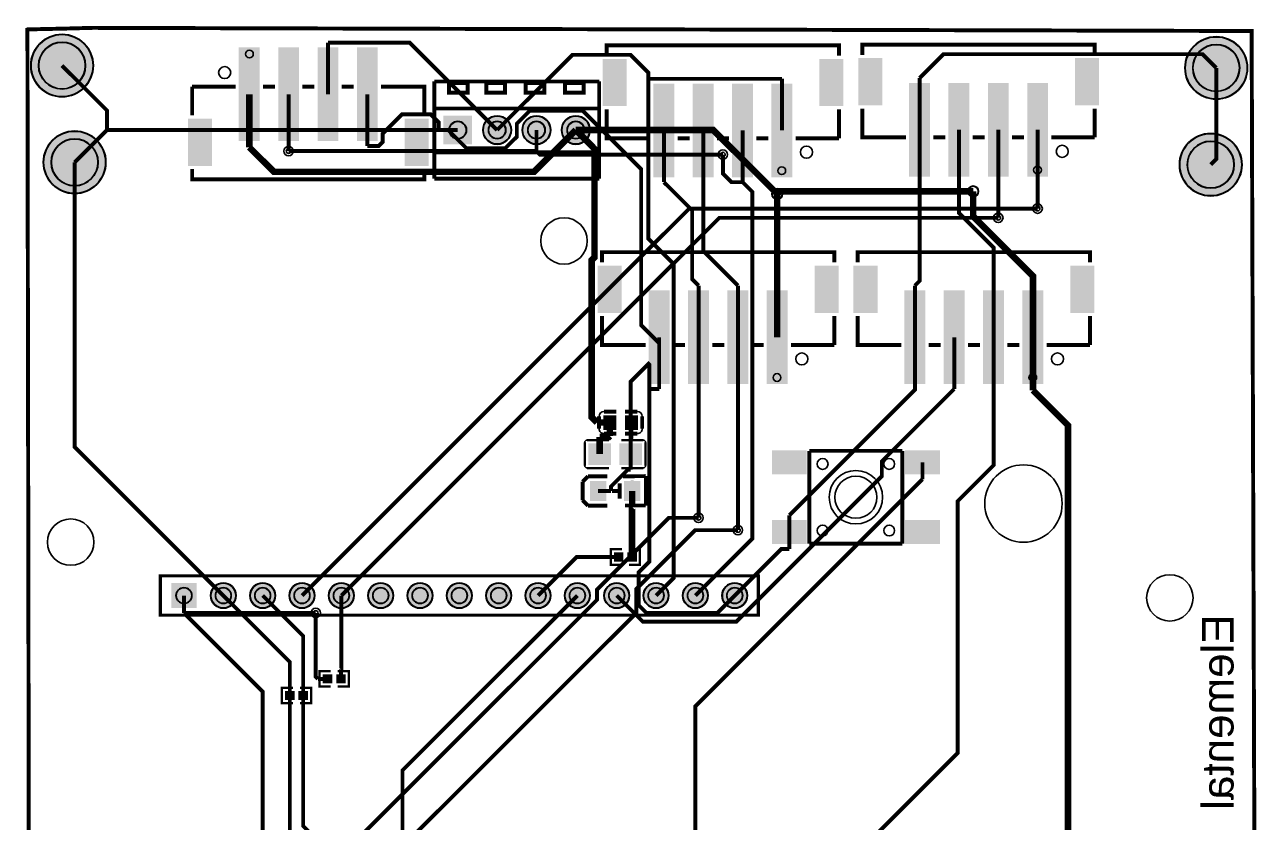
# Model space of a CAD drawing. Header units: millimetres. Extents: x 48 to 147, y 44 to 145.
# Drawn here: x 57.5 to 137.2, y 93.1 to 144.6 of the extents above; entities that cross this region are included whole.
import ezdxf

# ---------------------------------------------------------------- set-up
doc = ezdxf.new("R2010")
doc.units = ezdxf.units.MM
for name, color, linetype, true_color in [('BoardOutline', 7, 'Continuous', 0xff00ff), ('BottomLayer', 7, 'Continuous', 0x0000ff), ('BottomSolderMaskLayer', 7, 'Continuous', 0xaa00ff), ('Document', 7, 'Continuous', 0xffffff), ('Hole', 7, 'Continuous', 0x222222), ('Multi-Layer', 7, 'Continuous', 0xc0c0c0), ('TopLayer', 7, 'Continuous', 0xff0000), ('TopPasteMaskLayer', 7, 'Continuous', 0x808080), ('TopSilkLayer', 7, 'Continuous', 0xffff00), ('TopSolderMaskLayer', 7, 'Continuous', 0x800080)]:
    doc.layers.add(name, color=color, linetype=linetype, true_color=true_color)
doc.styles.get("Standard").update_dxf_attribs({"font": 'arial.ttf'})

msp = doc.modelspace()

# ---------------------------------------------------------------- hatches: boundary and pattern name
at = {"layer": 'BottomSolderMaskLayer'}
for points in [[(57.919, 141.986, 1), (61.97, 141.986, 1)], [(132.442, 141.834, 1), (136.493, 141.834, 1)], [(84.571, 138.746), (86.422, 138.746), (86.422, 136.895), (84.571, 136.895)], [(87.111, 137.821, 1), (88.962, 137.821, 1)], [(89.651, 137.821, 1), (91.502, 137.821, 1)], [(92.191, 137.821, 1), (94.042, 137.821, 1)], [(58.732, 135.738, 1), (62.782, 135.738, 1)], [(132.087, 135.585, 1), (136.138, 135.585, 1)], [(66.993, 108.56), (68.644, 108.56), (68.644, 106.934), (66.993, 106.934)], [(69.533, 107.747, 1), (71.184, 107.747, 1)], [(72.073, 107.747, 1), (73.724, 107.747, 1)], [(74.613, 107.747, 1), (76.264, 107.747, 1)], [(77.153, 107.747, 1), (78.804, 107.747, 1)], [(79.693, 107.747, 1), (81.344, 107.747, 1)], [(82.233, 107.747, 1), (83.884, 107.747, 1)], [(84.773, 107.747, 1), (86.424, 107.747, 1)], [(87.313, 107.747, 1), (88.964, 107.747, 1)], [(89.853, 107.747, 1), (91.504, 107.747, 1)], [(92.393, 107.747, 1), (94.044, 107.747, 1)], [(94.933, 107.747, 1), (96.584, 107.747, 1)], [(97.473, 107.747, 1), (99.124, 107.747, 1)], [(100.013, 107.747, 1), (101.664, 107.747, 1)], [(102.553, 107.747, 1), (104.204, 107.747, 1)]]:
    msp.add_hatch(color=256, dxfattribs=at).paths.add_polyline_path(points)
at = {"layer": 'Document'}
for points in [[(96.657, 115.203), (96.857, 115.203), (96.857, 113.803), (96.657, 113.803)], [(94.057, 114.503), (95.057, 114.503), (95.057, 114.653), (94.057, 114.653)], [(96.291, 114.409), (97.291, 114.409), (97.291, 114.559), (96.291, 114.559)]]:
    msp.add_hatch(color=256, dxfattribs=at).paths.add_polyline_path(points)
at = {"layer": 'Multi-Layer'}
for points in [[(84.597, 138.721), (86.397, 138.721), (86.397, 136.921), (84.597, 136.921)], [(87.137, 137.821, 1), (88.937, 137.821, 1)], [(89.677, 137.821, 1), (91.477, 137.821, 1)], [(92.217, 137.821, 1), (94.017, 137.821, 1)], [(67.018, 108.534), (68.618, 108.534), (68.618, 106.96), (67.018, 106.96)], [(69.558, 107.747, 1), (71.158, 107.747, 1)], [(72.098, 107.747, 1), (73.698, 107.747, 1)], [(74.638, 107.747, 1), (76.238, 107.747, 1)], [(77.178, 107.747, 1), (78.778, 107.747, 1)], [(79.718, 107.747, 1), (81.318, 107.747, 1)], [(82.258, 107.747, 1), (83.858, 107.747, 1)], [(84.798, 107.747, 1), (86.398, 107.747, 1)], [(87.338, 107.747, 1), (88.938, 107.747, 1)], [(89.878, 107.747, 1), (91.478, 107.747, 1)], [(92.418, 107.747, 1), (94.018, 107.747, 1)], [(94.958, 107.747, 1), (96.558, 107.747, 1)], [(97.498, 107.747, 1), (99.098, 107.747, 1)], [(100.038, 107.747, 1), (101.638, 107.747, 1)], [(102.578, 107.747, 1), (104.178, 107.747, 1)]]:
    msp.add_hatch(color=256, dxfattribs=at).paths.add_polyline_path(points)
at = {"layer": 'TopLayer'}
for points in [[(71.384, 143.133), (72.684, 143.133), (72.684, 137.133), (71.384, 137.133)], [(73.925, 143.133), (75.225, 143.133), (75.225, 137.133), (73.925, 137.133)], [(76.464, 143.133), (77.764, 143.133), (77.764, 137.133), (76.464, 137.133)], [(79.005, 143.133), (80.305, 143.133), (80.305, 137.133), (79.005, 137.133)], [(96.366, 139.395), (94.866, 139.395), (94.866, 142.395), (96.366, 142.395)], [(110.366, 139.395), (108.866, 139.395), (108.866, 142.395), (110.366, 142.395)], [(112.876, 139.445), (111.376, 139.445), (111.376, 142.445), (112.876, 142.445)], [(126.876, 139.445), (125.376, 139.445), (125.376, 142.445), (126.876, 142.445)], [(99.456, 134.795), (98.156, 134.795), (98.156, 140.795), (99.456, 140.795)], [(101.996, 134.795), (100.696, 134.795), (100.696, 140.795), (101.996, 140.795)], [(104.536, 134.795), (103.236, 134.795), (103.236, 140.795), (104.536, 140.795)], [(107.076, 134.795), (105.776, 134.795), (105.776, 140.795), (107.076, 140.795)], [(115.966, 134.845), (114.666, 134.845), (114.666, 140.845), (115.966, 140.845)], [(118.506, 134.845), (117.206, 134.845), (117.206, 140.845), (118.506, 140.845)], [(121.046, 134.845), (119.746, 134.845), (119.746, 140.845), (121.046, 140.845)], [(123.586, 134.845), (122.286, 134.845), (122.286, 140.845), (123.586, 140.845)], [(68.094, 138.533), (69.594, 138.533), (69.594, 135.533), (68.094, 135.533)], [(82.094, 138.533), (83.594, 138.533), (83.594, 135.533), (82.094, 135.533)], [(96.062, 126.034), (94.561, 126.034), (94.561, 129.034), (96.062, 129.034)], [(110.062, 126.034), (108.561, 126.034), (108.561, 129.034), (110.062, 129.034)], [(112.572, 126.034), (111.072, 126.034), (111.072, 129.034), (112.572, 129.034)], [(126.572, 126.034), (125.072, 126.034), (125.072, 129.034), (126.572, 129.034)], [(99.151, 121.434), (97.851, 121.434), (97.851, 127.434), (99.151, 127.434)], [(101.692, 121.434), (100.392, 121.434), (100.392, 127.434), (101.692, 127.434)], [(104.231, 121.434), (102.931, 121.434), (102.931, 127.434), (104.231, 127.434)], [(106.772, 121.434), (105.472, 121.434), (105.472, 127.434), (106.772, 127.434)], [(115.661, 121.434), (114.361, 121.434), (114.361, 127.434), (115.661, 127.434)], [(118.202, 121.434), (116.902, 121.434), (116.902, 127.434), (118.202, 127.434)], [(120.741, 121.434), (119.441, 121.434), (119.441, 127.434), (120.741, 127.434)], [(123.282, 121.434), (121.982, 121.434), (121.982, 127.434), (123.282, 127.434)], [(95.712, 118.473), (94.912, 118.473), (94.912, 119.373), (95.712, 119.373)], [(97.112, 118.473), (96.312, 118.473), (96.312, 119.373), (97.112, 119.373)], [(95.362, 117.566), (95.362, 116.216), (93.952, 116.216), (93.952, 117.566)], [(95.952, 117.566), (95.952, 116.216), (97.362, 116.216), (97.362, 117.566)], [(105.801, 117.097), (108.001, 117.097), (108.001, 115.597), (105.801, 115.597)], [(114.401, 117.097), (116.601, 117.097), (116.601, 115.597), (114.401, 115.597)], [(95.056, 113.879), (94.056, 113.879), (94.056, 115.129), (95.056, 115.129)], [(97.257, 113.879), (96.257, 113.879), (96.257, 115.129), (97.257, 115.129)], [(105.801, 112.597), (108.001, 112.597), (108.001, 111.097), (105.801, 111.097)], [(114.401, 112.597), (116.601, 112.597), (116.601, 111.097), (114.401, 111.097)], [(96.167, 110.506), (96.167, 109.966), (95.601, 109.966), (95.601, 110.506)], [(96.467, 110.506), (96.467, 109.966), (97.033, 109.966), (97.033, 110.506)], [(77.371, 102.092), (77.371, 102.632), (76.805, 102.632), (76.805, 102.092)], [(77.671, 102.092), (77.671, 102.632), (78.237, 102.632), (78.237, 102.092)], [(74.933, 101.025), (74.933, 101.565), (74.367, 101.565), (74.367, 101.025)], [(75.233, 101.025), (75.233, 101.565), (75.798, 101.565), (75.798, 101.025)]]:
    msp.add_hatch(color=256, dxfattribs=at).paths.add_polyline_path(points)
at = {"layer": 'TopPasteMaskLayer'}
for points in [[(71.384, 143.133), (72.684, 143.133), (72.684, 137.133), (71.384, 137.133)], [(73.925, 143.133), (75.225, 143.133), (75.225, 137.133), (73.925, 137.133)], [(76.464, 143.133), (77.764, 143.133), (77.764, 137.133), (76.464, 137.133)], [(79.005, 143.133), (80.305, 143.133), (80.305, 137.133), (79.005, 137.133)], [(96.366, 139.395), (94.866, 139.395), (94.866, 142.395), (96.366, 142.395)], [(110.366, 139.395), (108.866, 139.395), (108.866, 142.395), (110.366, 142.395)], [(112.876, 139.445), (111.376, 139.445), (111.376, 142.445), (112.876, 142.445)], [(126.876, 139.445), (125.376, 139.445), (125.376, 142.445), (126.876, 142.445)], [(99.456, 134.795), (98.156, 134.795), (98.156, 140.795), (99.456, 140.795)], [(101.996, 134.795), (100.696, 134.795), (100.696, 140.795), (101.996, 140.795)], [(104.536, 134.795), (103.236, 134.795), (103.236, 140.795), (104.536, 140.795)], [(107.076, 134.795), (105.776, 134.795), (105.776, 140.795), (107.076, 140.795)], [(115.966, 134.845), (114.666, 134.845), (114.666, 140.845), (115.966, 140.845)], [(118.506, 134.845), (117.206, 134.845), (117.206, 140.845), (118.506, 140.845)], [(121.046, 134.845), (119.746, 134.845), (119.746, 140.845), (121.046, 140.845)], [(123.586, 134.845), (122.286, 134.845), (122.286, 140.845), (123.586, 140.845)], [(68.094, 138.533), (69.594, 138.533), (69.594, 135.533), (68.094, 135.533)], [(82.094, 138.533), (83.594, 138.533), (83.594, 135.533), (82.094, 135.533)], [(96.062, 126.034), (94.561, 126.034), (94.561, 129.034), (96.062, 129.034)], [(110.062, 126.034), (108.561, 126.034), (108.561, 129.034), (110.062, 129.034)], [(112.572, 126.034), (111.072, 126.034), (111.072, 129.034), (112.572, 129.034)], [(126.572, 126.034), (125.072, 126.034), (125.072, 129.034), (126.572, 129.034)], [(99.151, 121.434), (97.851, 121.434), (97.851, 127.434), (99.151, 127.434)], [(101.692, 121.434), (100.392, 121.434), (100.392, 127.434), (101.692, 127.434)], [(104.231, 121.434), (102.931, 121.434), (102.931, 127.434), (104.231, 127.434)], [(106.772, 121.434), (105.472, 121.434), (105.472, 127.434), (106.772, 127.434)], [(115.661, 121.434), (114.361, 121.434), (114.361, 127.434), (115.661, 127.434)], [(118.202, 121.434), (116.902, 121.434), (116.902, 127.434), (118.202, 127.434)], [(120.741, 121.434), (119.441, 121.434), (119.441, 127.434), (120.741, 127.434)], [(123.282, 121.434), (121.982, 121.434), (121.982, 127.434), (123.282, 127.434)], [(95.712, 118.473), (94.912, 118.473), (94.912, 119.373), (95.712, 119.373)], [(97.112, 118.473), (96.312, 118.473), (96.312, 119.373), (97.112, 119.373)], [(93.952, 116.251), (93.952, 117.531), (94.002, 117.581), (95.152, 117.581), (95.202, 117.531), (95.207, 117.121), (94.757, 117.121), (94.757, 116.671), (95.197, 116.671), (95.202, 116.251), (95.152, 116.201), (94.002, 116.201)], [(97.362, 117.531), (97.362, 116.251), (97.312, 116.201), (96.162, 116.201), (96.112, 116.251), (96.107, 116.661), (96.557, 116.661), (96.557, 117.111), (96.117, 117.111), (96.112, 117.531), (96.162, 117.581), (97.312, 117.581)], [(105.801, 117.097), (108.001, 117.097), (108.001, 115.597), (105.801, 115.597)], [(114.401, 117.097), (116.601, 117.097), (116.601, 115.597), (114.401, 115.597)], [(95.056, 113.879), (94.056, 113.879), (94.056, 115.129), (95.056, 115.129)], [(97.257, 113.879), (96.257, 113.879), (96.257, 115.129), (97.257, 115.129)], [(105.801, 112.597), (108.001, 112.597), (108.001, 111.097), (105.801, 111.097)], [(114.401, 112.597), (116.601, 112.597), (116.601, 111.097), (114.401, 111.097)], [(96.182, 110.466), (96.182, 110.006), (96.142, 109.966), (95.641, 109.966), (95.601, 110.006), (95.601, 110.466), (95.641, 110.506), (96.142, 110.506)], [(96.452, 110.466), (96.452, 110.006), (96.492, 109.966), (96.993, 109.966), (97.033, 110.006), (97.033, 110.466), (96.993, 110.506), (96.492, 110.506)], [(77.386, 102.132), (77.386, 102.592), (77.346, 102.632), (76.845, 102.632), (76.805, 102.592), (76.805, 102.132), (76.845, 102.092), (77.346, 102.092)], [(77.656, 102.132), (77.656, 102.592), (77.696, 102.632), (78.197, 102.632), (78.237, 102.592), (78.237, 102.132), (78.197, 102.092), (77.696, 102.092)], [(74.948, 101.065), (74.948, 101.525), (74.908, 101.565), (74.407, 101.565), (74.367, 101.525), (74.367, 101.065), (74.407, 101.025), (74.908, 101.025)], [(75.218, 101.065), (75.218, 101.525), (75.258, 101.565), (75.758, 101.565), (75.798, 101.525), (75.798, 101.065), (75.758, 101.025), (75.258, 101.025)]]:
    msp.add_hatch(color=256, dxfattribs=at).paths.add_polyline_path(points)
at = {"layer": 'TopSolderMaskLayer'}
for points in [[(57.919, 141.986, 1), (61.97, 141.986, 1)], [(132.442, 141.834, 1), (136.493, 141.834, 1)], [(71.359, 143.158), (72.71, 143.158), (72.71, 137.107), (71.359, 137.107)], [(73.899, 143.158), (75.25, 143.158), (75.25, 137.107), (73.899, 137.107)], [(76.439, 143.158), (77.79, 143.158), (77.79, 137.107), (76.439, 137.107)], [(78.979, 143.158), (80.33, 143.158), (80.33, 137.107), (78.979, 137.107)], [(96.392, 139.369), (94.841, 139.369), (94.841, 142.42), (96.392, 142.42)], [(110.392, 139.369), (108.841, 139.369), (108.841, 142.42), (110.392, 142.42)], [(112.902, 139.42), (111.351, 139.42), (111.351, 142.471), (112.902, 142.471)], [(126.902, 139.42), (125.351, 139.42), (125.351, 142.471), (126.902, 142.471)], [(99.482, 134.769), (98.131, 134.769), (98.131, 140.82), (99.482, 140.82)], [(102.022, 134.769), (100.671, 134.769), (100.671, 140.82), (102.022, 140.82)], [(104.562, 134.769), (103.211, 134.769), (103.211, 140.82), (104.562, 140.82)], [(107.102, 134.769), (105.751, 134.769), (105.751, 140.82), (107.102, 140.82)], [(115.992, 134.82), (114.641, 134.82), (114.641, 140.871), (115.992, 140.871)], [(118.532, 134.82), (117.181, 134.82), (117.181, 140.871), (118.532, 140.871)], [(121.072, 134.82), (119.721, 134.82), (119.721, 140.871), (121.072, 140.871)], [(123.612, 134.82), (122.261, 134.82), (122.261, 140.871), (123.612, 140.871)], [(84.571, 138.746), (86.422, 138.746), (86.422, 136.895), (84.571, 136.895)], [(87.111, 137.821, 1), (88.962, 137.821, 1)], [(89.651, 137.821, 1), (91.502, 137.821, 1)], [(92.191, 137.821, 1), (94.042, 137.821, 1)], [(68.069, 138.558), (69.62, 138.558), (69.62, 135.507), (68.069, 135.507)], [(82.069, 138.558), (83.62, 138.558), (83.62, 135.507), (82.069, 135.507)], [(58.732, 135.738, 1), (62.782, 135.738, 1)], [(132.087, 135.585, 1), (136.138, 135.585, 1)], [(96.087, 126.009), (94.536, 126.009), (94.536, 129.06), (96.087, 129.06)], [(110.087, 126.009), (108.536, 126.009), (108.536, 129.06), (110.087, 129.06)], [(112.597, 126.009), (111.046, 126.009), (111.046, 129.06), (112.597, 129.06)], [(126.597, 126.009), (125.046, 126.009), (125.046, 129.06), (126.597, 129.06)], [(99.177, 121.409), (97.826, 121.409), (97.826, 127.46), (99.177, 127.46)], [(101.717, 121.409), (100.366, 121.409), (100.366, 127.46), (101.717, 127.46)], [(104.257, 121.409), (102.906, 121.409), (102.906, 127.46), (104.257, 127.46)], [(106.797, 121.409), (105.446, 121.409), (105.446, 127.46), (106.797, 127.46)], [(115.687, 121.409), (114.336, 121.409), (114.336, 127.46), (115.687, 127.46)], [(118.227, 121.409), (116.876, 121.409), (116.876, 127.46), (118.227, 127.46)], [(120.767, 121.409), (119.416, 121.409), (119.416, 127.46), (120.767, 127.46)], [(123.307, 121.409), (121.956, 121.409), (121.956, 127.46), (123.307, 127.46)], [(95.738, 118.448), (94.887, 118.448), (94.887, 119.398), (95.738, 119.398)], [(97.138, 118.448), (96.287, 118.448), (96.287, 119.398), (97.138, 119.398)], [(95.387, 117.591), (95.387, 116.191), (93.926, 116.191), (93.926, 117.591)], [(95.926, 117.591), (95.926, 116.191), (97.387, 116.191), (97.387, 117.591)], [(105.776, 117.122), (108.027, 117.122), (108.027, 115.572), (105.776, 115.572)], [(114.376, 117.122), (116.627, 117.122), (116.627, 115.572), (114.376, 115.572)], [(95.082, 113.853), (94.031, 113.853), (94.031, 115.154), (95.082, 115.154)], [(97.282, 113.853), (96.231, 113.853), (96.231, 115.154), (97.282, 115.154)], [(105.776, 112.622), (108.027, 112.622), (108.027, 111.072), (105.776, 111.072)], [(114.376, 112.622), (116.627, 112.622), (116.627, 111.072), (114.376, 111.072)], [(96.192, 110.532), (96.192, 109.941), (95.576, 109.941), (95.576, 110.532)], [(96.442, 110.532), (96.442, 109.941), (97.058, 109.941), (97.058, 110.532)], [(66.993, 108.56), (68.644, 108.56), (68.644, 106.934), (66.993, 106.934)], [(69.533, 107.747, 1), (71.184, 107.747, 1)], [(72.073, 107.747, 1), (73.724, 107.747, 1)], [(74.613, 107.747, 1), (76.264, 107.747, 1)], [(77.153, 107.747, 1), (78.804, 107.747, 1)], [(79.693, 107.747, 1), (81.344, 107.747, 1)], [(82.233, 107.747, 1), (83.884, 107.747, 1)], [(84.773, 107.747, 1), (86.424, 107.747, 1)], [(87.313, 107.747, 1), (88.964, 107.747, 1)], [(89.853, 107.747, 1), (91.504, 107.747, 1)], [(92.393, 107.747, 1), (94.044, 107.747, 1)], [(94.933, 107.747, 1), (96.584, 107.747, 1)], [(97.473, 107.747, 1), (99.124, 107.747, 1)], [(100.013, 107.747, 1), (101.664, 107.747, 1)], [(102.553, 107.747, 1), (104.204, 107.747, 1)], [(77.396, 102.067), (77.396, 102.658), (76.78, 102.658), (76.78, 102.067)], [(77.646, 102.067), (77.646, 102.658), (78.262, 102.658), (78.262, 102.067)], [(74.958, 101), (74.958, 101.591), (74.342, 101.591), (74.342, 101)], [(75.207, 101), (75.207, 101.591), (75.824, 101.591), (75.824, 101)]]:
    msp.add_hatch(color=256, dxfattribs=at).paths.add_polyline_path(points)

# ---------------------------------------------------------------- linework, layer by layer
at = {"layer": 'BoardOutline', "const_width": 0.254}
msp.add_lwpolyline([(57.658, 144.323), (59.995, 144.374), (61.925, 144.425), (136.754, 144.221), (137.059, 54.203), (57.861, 54.203), (57.709, 144.425)], dxfattribs=at)
at = {"layer": 'BottomLayer'}
for points, const_width in [([(62.84, 137.821), (62.84, 139.091), (59.944, 141.986)], 0.254), ([(62.84, 137.821), (60.757, 135.738)], 0.254), ([(85.497, 137.821), (62.84, 137.821)], 0.254), ([(90.577, 137.821), (90.577, 136.465)], 0.254), ([(93.117, 137.821), (101.996, 137.821), (106.122, 133.695)], 0.42), ([(90.577, 136.465), (74.575, 136.465)], 0.254), ([(102.616, 136.233), (90.808, 136.233), (90.577, 136.465)], 0.254), ([(118.777, 133.859), (106.285, 133.859), (106.122, 133.695)], 0.42), ([(75.438, 107.747), (100.436, 132.745), (122.936, 132.745)], 0.254), ([(77.978, 107.747), (102.384, 132.152), (120.396, 132.152)], 0.254), ([(67.818, 81.084), (68.099, 81.084), (94.488, 107.473), (94.488, 108.135), (99.123, 112.77), (101.042, 112.77)], 0.254), ([(70.358, 79.959), (97.028, 106.629), (97.028, 108.175), (100.826, 111.973), (103.581, 111.973)], 0.254), ([(67.818, 107.747), (67.818, 106.622)], 0.254), ([(67.818, 106.622), (76.326, 106.622)], 0.254)]:
    msp.add_lwpolyline(points, dxfattribs=dict(at, const_width=const_width))
at = {"layer": 'BottomSolderMaskLayer'}
for centre, radius in [((59.944, 141.986), 2.025), ((59.944, 141.986), 1.519), ((134.468, 141.834), 2.025), ((134.468, 141.834), 1.519), ((88.037, 137.821), 0.925), ((90.577, 137.821), 0.925), ((93.117, 137.821), 0.925), ((85.497, 137.821), 0.566), ((88.037, 137.821), 0.566), ((90.577, 137.821), 0.566), ((93.117, 137.821), 0.566), ((60.757, 135.738), 2.025), ((60.757, 135.738), 1.519), ((134.112, 135.585), 2.025), ((134.112, 135.585), 1.519), ((70.358, 107.747), 0.825), ((72.898, 107.747), 0.825), ((75.438, 107.747), 0.825), ((77.978, 107.747), 0.825), ((80.518, 107.747), 0.825), ((83.058, 107.747), 0.825), ((85.598, 107.747), 0.825), ((88.138, 107.747), 0.825), ((90.678, 107.747), 0.825), ((93.218, 107.747), 0.825), ((95.758, 107.747), 0.825), ((98.298, 107.747), 0.825), ((100.838, 107.747), 0.825), ((103.378, 107.747), 0.825), ((67.818, 107.747), 0.516), ((70.358, 107.747), 0.516), ((72.898, 107.747), 0.516), ((75.438, 107.747), 0.516), ((77.978, 107.747), 0.516), ((80.518, 107.747), 0.516), ((83.058, 107.747), 0.516), ((85.598, 107.747), 0.516), ((88.138, 107.747), 0.516), ((90.678, 107.747), 0.516), ((93.218, 107.747), 0.516), ((95.758, 107.747), 0.516), ((98.298, 107.747), 0.516), ((100.838, 107.747), 0.516), ((103.378, 107.747), 0.516)]:
    msp.add_circle(centre, radius, dxfattribs=at)
at = {"layer": 'Document'}
for centre in [(72.044, 142.733), (106.416, 135.195), (122.926, 135.245), (106.112, 121.834), (122.622, 121.834)]:
    msp.add_circle(centre, 0.25, dxfattribs=at)
at = {"layer": 'Hole'}
for centre, radius in [((74.575, 136.465), 0.15), ((102.616, 136.233), 0.15), ((106.122, 133.695), 0.33), ((118.777, 133.859), 0.33), ((120.396, 132.152), 0.15), ((122.936, 132.745), 0.15), ((101.042, 112.77), 0.15), ((103.581, 111.973), 0.15), ((76.326, 106.622), 0.15)]:
    msp.add_circle(centre, radius, dxfattribs=at)
at = {"layer": 'Multi-Layer'}
for centre, radius in [((59.944, 141.986), 2), ((59.944, 141.986), 1.5), ((134.468, 141.834), 2), ((134.468, 141.834), 1.5), ((88.037, 137.821), 0.9), ((90.577, 137.821), 0.9), ((93.117, 137.821), 0.9), ((85.497, 137.821), 0.55), ((88.037, 137.821), 0.55), ((90.577, 137.821), 0.55), ((93.117, 137.821), 0.55), ((60.757, 135.738), 2), ((60.757, 135.738), 1.5), ((134.112, 135.585), 2), ((134.112, 135.585), 1.5), ((74.575, 136.465), 0.305), ((102.616, 136.233), 0.305), ((106.122, 133.695), 0.35), ((118.777, 133.859), 0.35), ((122.936, 132.745), 0.305), ((120.396, 132.152), 0.305), ((92.355, 130.658), 1.5), ((122.022, 113.691), 2.5), ((60.503, 111.201), 1.5), ((101.042, 112.77), 0.305), ((103.581, 111.973), 0.305), ((70.358, 107.747), 0.8), ((72.898, 107.747), 0.8), ((75.438, 107.747), 0.8), ((77.978, 107.747), 0.8), ((80.518, 107.747), 0.8), ((83.058, 107.747), 0.8), ((85.598, 107.747), 0.8), ((88.138, 107.747), 0.8), ((90.678, 107.747), 0.8), ((93.218, 107.747), 0.8), ((95.758, 107.747), 0.8), ((98.298, 107.747), 0.8), ((100.838, 107.747), 0.8), ((103.378, 107.747), 0.8), ((131.471, 107.595), 1.5), ((67.818, 107.747), 0.5), ((70.358, 107.747), 0.5), ((72.898, 107.747), 0.5), ((75.438, 107.747), 0.5), ((77.978, 107.747), 0.5), ((80.518, 107.747), 0.5), ((83.058, 107.747), 0.5), ((85.598, 107.747), 0.5), ((88.138, 107.747), 0.5), ((90.678, 107.747), 0.5), ((93.218, 107.747), 0.5), ((95.758, 107.747), 0.5), ((98.298, 107.747), 0.5), ((100.838, 107.747), 0.5), ((103.378, 107.747), 0.5), ((76.326, 106.622), 0.305)]:
    msp.add_circle(centre, radius, dxfattribs=at)
at = {"layer": 'TopLayer'}
for points, const_width in [([(77.114, 143.47), (82.387, 143.47), (88.037, 137.821)], 0.254), ([(77.114, 140.133), (77.114, 143.47)], 0.254), ([(88.037, 137.821), (92.898, 142.682), (96.642, 142.682), (97.804, 141.52), (97.804, 141.132)], 0.254), ([(134.468, 141.834), (133.575, 142.726), (116.86, 142.726), (115.316, 141.183)], 0.254), ([(134.112, 135.585), (134.468, 135.941), (134.468, 141.834)], 0.254), ([(106.426, 141.132), (97.804, 141.132)], 0.254), ([(97.804, 141.132), (97.804, 130.8), (99.432, 129.171), (99.432, 108.881), (98.298, 107.747)], 0.254), ([(106.426, 137.795), (106.426, 141.132)], 0.254), ([(115.316, 137.845), (115.316, 141.183)], 0.254), ([(72.034, 140.133), (72.034, 136.712)], 0.42), ([(74.575, 140.133), (74.575, 136.795)], 0.254), ([(79.655, 140.133), (79.655, 136.795)], 0.254), ([(79.655, 136.795), (80.395, 136.795), (80.642, 137.042), (80.642, 137.591), (81.884, 138.832), (83.753, 138.832), (84.259, 138.327), (84.259, 137.821)], 0.254), ([(84.878, 137.821), (86.059, 136.64), (88.557, 136.64), (89.307, 137.389), (89.307, 138.232), (90.144, 139.069), (93.563, 139.069), (97.335, 135.298), (97.335, 125.223), (98.501, 124.057)], 0.254), ([(72.034, 136.712), (73.621, 135.126), (90.422, 135.126), (93.117, 137.821)], 0.42), ([(84.878, 137.821), (84.259, 137.821)], 0.254), ([(85.497, 137.821), (84.878, 137.821)], 0.254), ([(94.491, 118.923), (94.139, 119.275), (94.139, 129.41), (94.321, 129.591), (94.321, 136.616), (93.117, 137.821)], 0.42), ([(98.806, 137.795), (98.806, 134.457)], 0.254), ([(101.346, 137.795), (101.346, 130.007), (103.581, 127.772)], 0.254), ([(103.886, 137.795), (103.886, 134.457)], 0.254), ([(115.316, 137.845), (115.316, 128.076), (115.011, 127.772)], 0.254), ([(117.856, 137.845), (117.856, 132.469), (120.091, 130.234), (120.091, 124.434)], 0.254), ([(120.396, 137.845), (120.396, 132.152)], 0.254), ([(122.936, 137.845), (122.936, 132.745)], 0.254), ([(74.575, 136.795), (74.575, 136.465)], 0.254), ([(103.886, 134.457), (103.172, 134.457), (102.616, 135.012), (102.616, 136.233)], 0.254), ([(60.757, 135.738), (60.757, 117.348), (70.358, 107.747)], 0.254), ([(98.806, 134.457), (100.629, 132.634), (100.629, 128.184), (101.042, 127.772)], 0.254), ([(100.838, 107.747), (104.512, 111.421), (104.512, 133.831), (103.886, 134.457)], 0.254), ([(106.122, 133.695), (106.122, 124.434)], 0.42), ([(122.632, 124.434), (122.632, 128.393), (118.777, 132.248), (118.777, 133.859)], 0.42), ([(101.042, 126.103), (101.042, 127.772)], 0.254), ([(103.581, 124.434), (103.581, 127.772)], 0.254), ([(115.011, 124.434), (115.011, 127.772)], 0.254), ([(101.042, 126.103), (101.042, 124.434)], 0.254), ([(98.501, 124.434), (98.501, 124.057)], 0.254), ([(101.042, 124.434), (101.042, 112.77)], 0.254), ([(120.091, 124.434), (120.091, 116.167), (117.775, 113.85), (117.775, 97.58), (102.25, 82.055), (102.25, 78.792)], 0.254), ([(103.581, 124.434), (103.581, 111.973)], 0.254), ([(115.011, 124.434), (115.011, 121.044), (106.901, 112.934)], 0.254), ([(117.552, 124.434), (117.552, 121.097)], 0.254), ([(122.632, 122.724), (122.632, 124.434)], 0.42), ([(98.501, 124.057), (98.501, 121.097)], 0.254), ([(96.657, 117.904), (96.657, 121.568), (97.807, 122.719), (97.807, 122.719), (97.859, 122.666), (97.859, 121.097)], 0.254), ([(122.632, 122.724), (122.632, 121.013)], 0.42), ([(95.758, 107.747), (97.45, 106.056), (103.474, 106.056), (112.878, 115.46), (112.878, 116.423), (117.552, 121.097)], 0.254), ([(97.859, 121.097), (97.859, 109.927), (97.18, 109.248), (97.18, 107.121), (97.689, 106.613), (102.244, 106.613), (103.378, 107.747)], 0.254), ([(98.501, 121.097), (97.859, 121.097)], 0.254), ([(120.059, 77.153), (124.898, 81.992), (124.898, 118.747), (122.632, 121.013)], 0.42), ([(95.312, 118.923), (94.491, 118.923)], 0.42), ([(95.312, 118.488), (95.312, 118.923)], 0.42), ([(95.312, 118.488), (95.312, 118.052)], 0.42), ([(96.657, 117.904), (96.712, 117.959), (96.712, 118.923)], 0.254), ([(94.657, 117.987), (95.247, 117.987), (95.312, 118.052)], 0.42), ([(94.657, 116.891), (94.657, 117.987)], 0.42), ([(96.657, 116.891), (96.657, 117.904)], 0.254), ([(96.657, 116.385), (96.657, 116.891)], 0.254), ([(96.657, 116.385), (96.657, 115.879)], 0.254), ([(115.501, 116.347), (115.501, 115.26)], 0.254), ([(96.657, 115.879), (96.475, 115.879), (95.394, 114.797), (95.394, 114.503)], 0.254), ([(96.757, 114.503), (96.757, 113.458)], 0.42), ([(100.838, 79.959), (100.838, 100.596), (115.501, 115.26)], 0.254), ([(94.557, 114.503), (95.394, 114.503)], 0.254), ([(96.75, 110.236), (96.75, 113.451), (96.757, 113.458)], 0.42), ([(106.901, 111.847), (106.901, 112.934)], 0.254), ([(106.901, 111.847), (106.901, 110.759)], 0.254), ([(103.378, 107.747), (106.391, 110.759), (106.901, 110.759)], 0.254), ([(90.678, 107.747), (93.167, 110.236), (95.884, 110.236)], 0.254), ([(67.818, 107.747), (67.818, 106.622)], 0.254), ([(70.358, 107.747), (74.65, 103.455), (74.65, 101.295)], 0.254), ([(72.898, 107.747), (75.515, 105.13), (75.515, 101.295)], 0.254), ([(77.978, 107.747), (77.978, 102.994), (77.954, 102.97)], 0.254), ([(93.218, 107.747), (81.926, 96.455), (81.926, 79.358), (84.585, 76.698), (84.585, 69.589)], 0.254), ([(72.898, 79.959), (72.898, 101.542), (67.818, 106.622)], 0.254), ([(76.468, 102.362), (76.326, 102.504), (76.326, 106.622)], 0.254), ([(77.954, 102.362), (77.954, 102.97)], 0.254), ([(77.088, 102.362), (76.468, 102.362)], 0.254), ([(74.65, 101.295), (74.65, 80.748), (75.438, 79.959)], 0.254), ([(75.515, 101.295), (75.515, 92.853), (79.822, 88.547)], 0.254)]:
    msp.add_lwpolyline(points, dxfattribs=dict(at, const_width=const_width))
at = {"layer": 'TopSilkLayer'}
for points, const_width in [([(110.116, 142.626), (110.116, 143.295), (95.116, 143.295), (95.116, 142.626)], 0.254), ([(126.626, 142.677), (126.626, 143.345), (111.626, 143.345), (111.626, 142.677)], 0.254), ([(94.627, 140.96), (83.987, 140.96)], 0.254), ([(83.987, 140.96), (83.987, 134.681)], 0.254), ([(94.627, 140.96), (94.627, 134.681)], 0.254), ([(71.153, 140.633), (68.344, 140.633)], 0.254), ([(68.344, 140.633), (68.344, 138.764)], 0.254), ([(73.693, 140.633), (72.916, 140.633)], 0.254), ([(76.233, 140.633), (75.456, 140.633)], 0.254), ([(78.773, 140.633), (77.996, 140.633)], 0.254), ([(83.344, 138.764), (83.344, 140.633), (80.536, 140.633)], 0.254), ([(94.627, 139.216), (83.987, 139.216)], 0.254), ([(95.116, 139.163), (95.116, 137.295), (97.925, 137.295)], 0.254), ([(110.116, 137.295), (110.116, 139.163)], 0.254), ([(111.626, 139.214), (111.626, 137.345), (114.435, 137.345)], 0.254), ([(126.626, 137.345), (126.626, 139.214)], 0.254), ([(99.687, 137.295), (100.465, 137.295)], 0.254), ([(102.228, 137.295), (103.005, 137.295)], 0.254), ([(104.767, 137.295), (105.545, 137.295)], 0.254), ([(107.307, 137.295), (110.116, 137.295)], 0.254), ([(116.197, 137.345), (116.975, 137.345)], 0.254), ([(118.738, 137.345), (119.515, 137.345)], 0.254), ([(121.277, 137.345), (122.055, 137.345)], 0.254), ([(123.818, 137.345), (126.626, 137.345)], 0.254), ([(94.627, 136.378), (83.987, 136.378)], 0.254), ([(68.344, 135.302), (68.344, 134.633), (83.344, 134.633), (83.344, 135.302)], 0.254), ([(94.627, 134.681), (83.987, 134.681)], 0.254), ([(109.812, 129.265), (109.812, 129.934), (94.812, 129.934), (94.812, 129.265)], 0.254), ([(126.322, 129.265), (126.322, 129.934), (111.322, 129.934), (111.322, 129.265)], 0.254), ([(94.812, 125.803), (94.812, 123.934), (97.62, 123.934)], 0.254), ([(109.812, 123.934), (109.812, 125.803)], 0.254), ([(111.322, 125.803), (111.322, 123.934), (114.13, 123.934)], 0.254), ([(126.322, 123.934), (126.322, 125.803)], 0.254), ([(99.383, 123.934), (100.16, 123.934)], 0.254), ([(101.923, 123.934), (102.7, 123.934)], 0.254), ([(104.463, 123.934), (105.24, 123.934)], 0.254), ([(107.003, 123.934), (109.812, 123.934)], 0.254), ([(115.893, 123.934), (116.67, 123.934)], 0.254), ([(118.433, 123.934), (119.21, 123.934)], 0.254), ([(120.973, 123.934), (121.75, 123.934)], 0.254), ([(123.513, 123.934), (126.322, 123.934)], 0.254), ([(95.732, 119.633), (94.932, 119.633)], 0.254), ([(96.292, 119.633), (97.092, 119.633)], 0.254), ([(94.622, 118.523), (94.622, 119.323)], 0.254), ([(97.402, 119.323), (97.402, 118.523)], 0.254), ([(95.732, 118.213), (94.932, 118.213)], 0.254), ([(96.292, 118.213), (97.092, 118.213)], 0.254), ([(93.693, 117.642), (93.693, 116.14)], 0.152), ([(95.255, 117.795), (93.845, 117.795)], 0.152), ([(96.058, 117.795), (97.468, 117.795)], 0.152), ([(97.62, 117.642), (97.62, 116.14)], 0.152), ([(108.201, 117.097), (114.201, 117.097)], 0.254), ([(108.201, 117.097), (108.201, 111.097)], 0.254), ([(114.201, 117.097), (114.201, 111.097)], 0.254), ([(93.906, 115.453), (93.906, 115.453), (93.557, 115.103)], 0.254), ([(93.845, 115.987), (95.255, 115.987)], 0.152), ([(95.157, 115.453), (93.906, 115.453)], 0.254), ([(97.468, 115.987), (96.058, 115.987)], 0.152), ([(96.157, 115.453), (97.637, 115.463)], 0.254), ([(97.637, 115.463), (97.637, 113.563)], 0.254), ([(93.557, 115.103), (93.557, 113.903)], 0.254), ([(95.957, 115.003), (95.957, 114.003)], 0.254), ([(93.906, 113.553), (93.906, 113.553), (93.557, 113.903)], 0.254), ([(95.957, 114.498), (95.457, 114.498)], 0.254), ([(95.157, 113.553), (93.906, 113.553)], 0.254), ([(96.297, 113.563), (97.637, 113.563)], 0.254), ([(96.091, 110.735), (95.373, 110.735), (95.373, 109.738), (96.091, 109.738)], 0.152), ([(96.543, 110.735), (97.261, 110.735), (97.261, 109.738), (96.543, 109.738)], 0.152), ([(108.201, 111.097), (114.201, 111.097)], 0.254), ([(68.453, 109.017), (66.294, 109.017), (66.294, 106.477), (104.902, 106.477), (104.902, 109.017), (104.648, 109.017)], 0.203), ([(104.648, 109.017), (68.453, 109.017)], 0.203), ([(77.295, 101.864), (76.577, 101.864), (76.577, 102.861), (77.295, 102.861)], 0.152), ([(77.747, 101.864), (78.465, 101.864), (78.465, 102.861), (77.747, 102.861)], 0.152), ([(74.856, 100.797), (74.138, 100.797), (74.138, 101.794), (74.856, 101.794)], 0.152), ([(75.309, 100.797), (76.027, 100.797), (76.027, 101.794), (75.309, 101.794)], 0.152)]:
    msp.add_lwpolyline(points, dxfattribs=dict(at, const_width=const_width))
at = {"layer": 'TopSilkLayer', "const_width": 0.254}
for points in [[(84.925, 140.869), (86.132, 140.869), (86.132, 140.234), (84.925, 140.234), (84.925, 140.869)], [(87.338, 140.869), (88.545, 140.869), (88.545, 140.234), (87.338, 140.234), (87.338, 140.869)], [(89.878, 140.869), (91.085, 140.869), (91.085, 140.234), (89.878, 140.234), (89.878, 140.869)], [(92.418, 140.869), (93.625, 140.869), (93.625, 140.234), (92.418, 140.234), (92.418, 140.869)]]:
    msp.add_lwpolyline(points, close=True, dxfattribs=at)
at = {"layer": 'TopSilkLayer'}
for centre, radius in [((70.445, 141.533), 0.39), ((108.016, 136.394), 0.39), ((124.526, 136.445), 0.39), ((107.711, 123.034), 0.39), ((124.221, 123.034), 0.39), ((109.052, 116.247), 0.35), ((113.351, 116.247), 0.35), ((111.201, 114.097), 1.727), ((111.201, 114.097), 1.36), ((109.052, 111.947), 0.35), ((113.352, 111.947), 0.35)]:
    msp.add_circle(centre, radius, dxfattribs=at)
for centre, radius, start, end in [((94.932, 119.323), 0.31, 90, 180), ((97.092, 119.323), 0.31, 360, 90), ((94.932, 118.523), 0.31, 179.9953, 270), ((97.092, 118.523), 0.31, 270, 0.00939), ((93.845, 117.642), 0.152, 90, 180), ((97.468, 117.642), 0.152, 0, 90), ((93.845, 116.14), 0.152, 180, 270), ((97.468, 116.14), 0.152, 270, 0)]:
    msp.add_arc(centre, radius, start, end, dxfattribs=at)
at = {"layer": 'TopSolderMaskLayer'}
for centre, radius in [((59.944, 141.986), 2.025), ((59.944, 141.986), 1.519), ((134.468, 141.834), 2.025), ((134.468, 141.834), 1.519), ((88.037, 137.821), 0.925), ((90.577, 137.821), 0.925), ((93.117, 137.821), 0.925), ((85.497, 137.821), 0.566), ((88.037, 137.821), 0.566), ((90.577, 137.821), 0.566), ((93.117, 137.821), 0.566), ((60.757, 135.738), 2.025), ((60.757, 135.738), 1.519), ((134.112, 135.585), 2.025), ((134.112, 135.585), 1.519), ((70.358, 107.747), 0.825), ((72.898, 107.747), 0.825), ((75.438, 107.747), 0.825), ((77.978, 107.747), 0.825), ((80.518, 107.747), 0.825), ((83.058, 107.747), 0.825), ((85.598, 107.747), 0.825), ((88.138, 107.747), 0.825), ((90.678, 107.747), 0.825), ((93.218, 107.747), 0.825), ((95.758, 107.747), 0.825), ((98.298, 107.747), 0.825), ((100.838, 107.747), 0.825), ((103.378, 107.747), 0.825), ((67.818, 107.747), 0.516), ((70.358, 107.747), 0.516), ((72.898, 107.747), 0.516), ((75.438, 107.747), 0.516), ((77.978, 107.747), 0.516), ((80.518, 107.747), 0.516), ((83.058, 107.747), 0.516), ((85.598, 107.747), 0.516), ((88.138, 107.747), 0.516), ((90.678, 107.747), 0.516), ((93.218, 107.747), 0.516), ((95.758, 107.747), 0.516), ((98.298, 107.747), 0.516), ((100.838, 107.747), 0.516), ((103.378, 107.747), 0.516)]:
    msp.add_circle(centre, radius, dxfattribs=at)

# ---------------------------------------------------------------- texts
at = {"layer": 'BottomSilkLayer', "text_generation_flag": 2}
msp.add_text('Elemental', height=2.032, rotation=90, dxfattribs=at).set_placement((135.585, 106.528))

doc.saveas('drawing.dxf')
